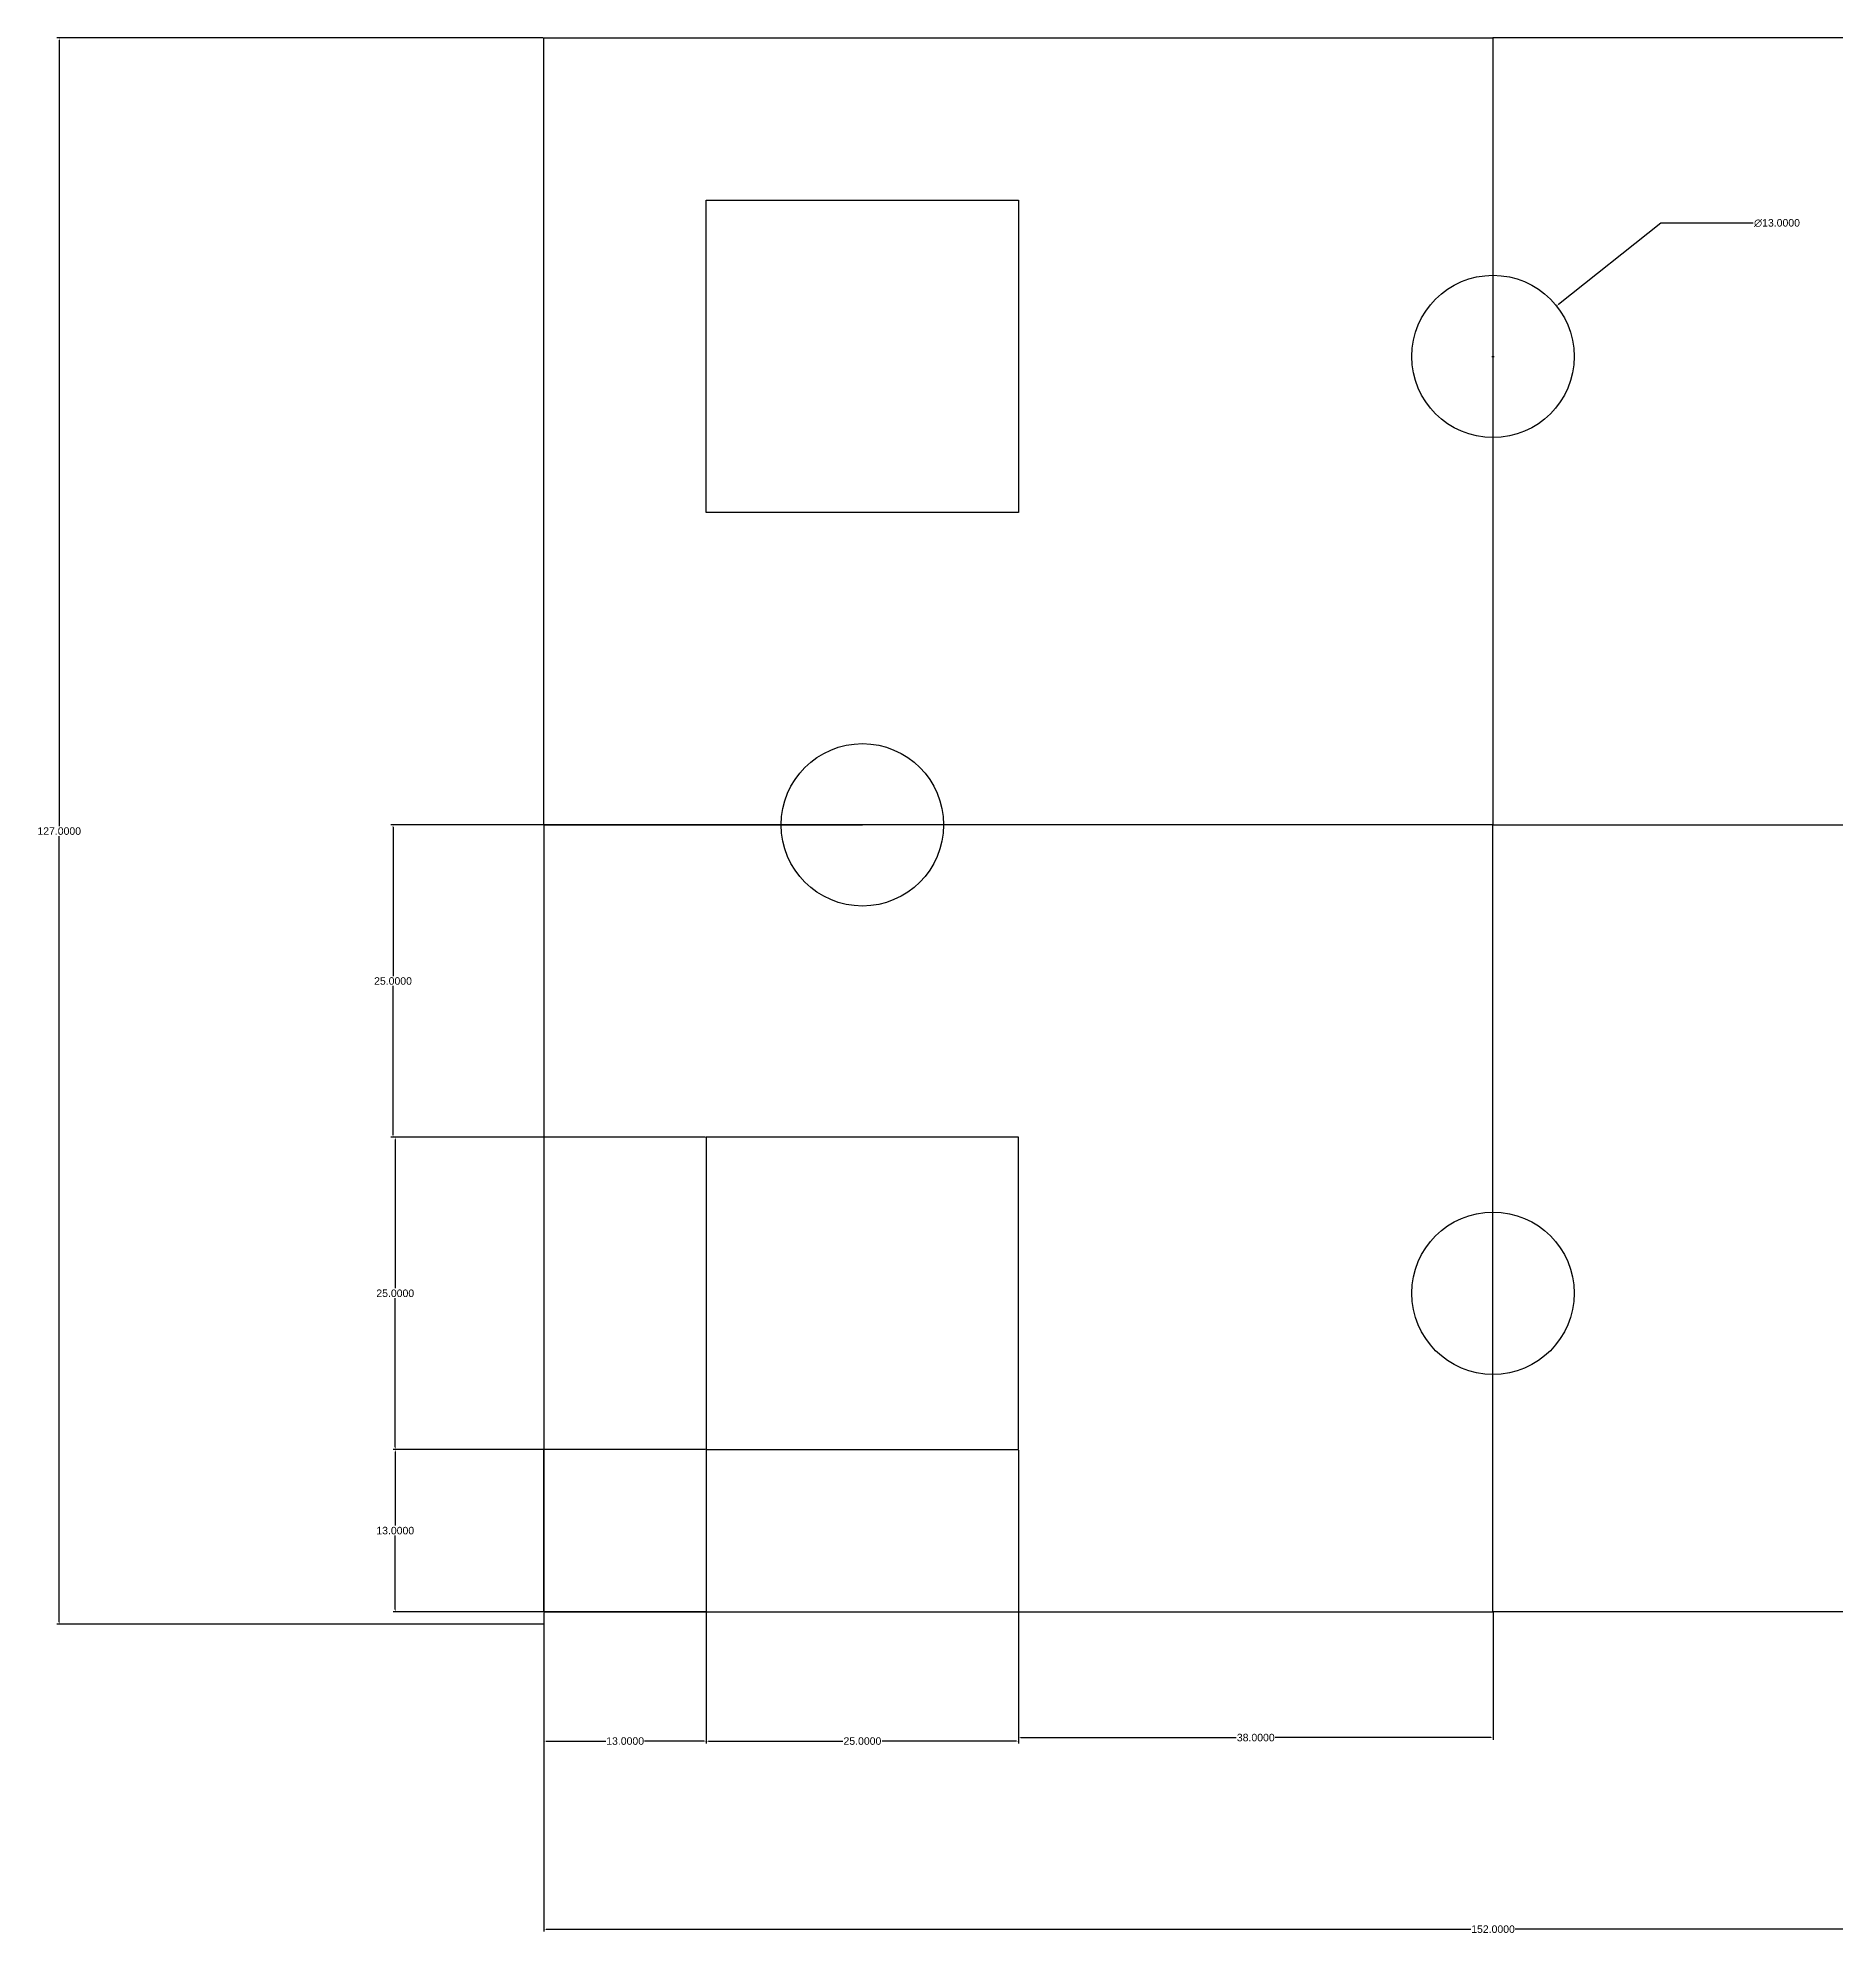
# Model space of a CAD drawing. Header units: inches. Extents: x 100 to 377, y 31 to 183.
# Drawn here: x 100.3 to 244.3, y 31.4 to 183.3 of the extents above; entities that cross this region are included whole.
import ezdxf

# ---------------------------------------------------------------- set-up
doc = ezdxf.new("R2010")
doc.units = ezdxf.units.IN
doc.header["$MEASUREMENT"] = 0
doc.styles.get("Standard").update_dxf_attribs({"font": 'arial.ttf'})
doc.dimstyles.get("Standard").update_dxf_attribs({"dimtxt": 0.6, "dimasz": 0.18, "dimexe": 0.18, "dimexo": 0.0625, "dimgap": 0.09, "dimtad": 0, "dimtih": 1, "dimtoh": 1, "dimdec": 4, "dimzin": 0, "dimdsep": 46, "dimtxsty": 'Standard', "dimcen": 0.09, "dimadec": 0, "dimazin": 0, "dimtfac": 1, "dimtdec": 4, "dimtofl": 0, "dimtmove": 0, "dimatfit": 3, "dimfxl": 1, "dimtolj": 1, "dimtzin": 0, "dimarcsym": 0})

# ---------------------------------------------------------------- blocks, each defined once
blk = doc.blocks.new('*D2')
at = {"color": 0, "lineweight": -2, "transparency": 16777216}
for p, q in [((230.32, 168.43), (222.1, 161.91)), ((237.71, 168.43), (230.32, 168.43)), ((216.78, 157.75), (216.96, 157.75)), ((216.87, 157.66), (216.87, 157.84))]:
    blk.add_line(p, q, dxfattribs=at)
at = {"color": 0, "transparency": 16777216}
blk.add_solid([(222.08, 161.93), (222.12, 161.88), (221.96, 161.79)], dxfattribs=at)
at = {"layer": 'Defpoints', "color": 0, "transparency": 16777216}
for p in [(221.96, 161.79), (211.77, 153.71)]:
    blk.add_point(p, dxfattribs=at)
at = {"color": 0, "transparency": 16777216, "insert": (239.61, 168.43), "char_height": 0.6, "attachment_point": 5}
blk.add_mtext('\\A1;∅13.0000', dxfattribs=at)
blk = doc.blocks.new('*D3')
at = {"color": 0, "lineweight": -2, "transparency": 16777216}
for p, q in [((153.8, 95.25), (128.78, 95.25)), ((128.96, 95.07), (128.96, 83.15)), ((128.96, 70.43), (128.96, 82.36)), ((153.8, 70.25), (128.78, 70.25))]:
    blk.add_line(p, q, dxfattribs=at)
at = {"color": 0, "transparency": 16777216}
for points in [[(128.93, 95.07), (128.99, 95.07), (128.96, 95.25)], [(128.93, 70.43), (128.99, 70.43), (128.96, 70.25)]]:
    blk.add_solid(points, dxfattribs=at)
at = {"layer": 'Defpoints', "color": 0, "transparency": 16777216}
for p in [(128.96, 95.25), (153.87, 95.25), (153.87, 70.25)]:
    blk.add_point(p, dxfattribs=at)
at = {"color": 0, "transparency": 16777216, "insert": (128.96, 82.75), "char_height": 0.6, "attachment_point": 5}
blk.add_mtext('\\A1;25.0000', dxfattribs=at)
blk = doc.blocks.new('*D4')
at = {"color": 0, "lineweight": -2, "transparency": 16777216}
for p, q in [((140.8, 70.25), (128.78, 70.25)), ((128.96, 70.07), (128.96, 64.15)), ((128.96, 57.43), (128.96, 63.36)), ((140.8, 57.25), (128.78, 57.25))]:
    blk.add_line(p, q, dxfattribs=at)
at = {"color": 0, "transparency": 16777216}
for points in [[(128.93, 70.07), (128.99, 70.07), (128.96, 70.25)], [(128.93, 57.43), (128.99, 57.43), (128.96, 57.25)]]:
    blk.add_solid(points, dxfattribs=at)
at = {"layer": 'Defpoints', "color": 0, "transparency": 16777216}
for p in [(140.87, 70.25), (128.96, 57.25), (140.87, 57.25)]:
    blk.add_point(p, dxfattribs=at)
at = {"color": 0, "transparency": 16777216, "insert": (128.96, 63.75), "char_height": 0.6, "attachment_point": 5}
blk.add_mtext('\\A1;13.0000', dxfattribs=at)
blk = doc.blocks.new('*D5')
at = {"color": 0, "lineweight": -2, "transparency": 16777216}
for p, q in [((140.8, 120.25), (128.6, 120.25)), ((128.78, 120.07), (128.78, 108.15)), ((128.78, 95.43), (128.78, 107.36)), ((141.23, 95.25), (128.6, 95.25))]:
    blk.add_line(p, q, dxfattribs=at)
at = {"color": 0, "transparency": 16777216}
for points in [[(128.75, 120.07), (128.81, 120.07), (128.78, 120.25)], [(128.75, 95.43), (128.81, 95.43), (128.78, 95.25)]]:
    blk.add_solid(points, dxfattribs=at)
at = {"layer": 'Defpoints', "color": 0, "transparency": 16777216}
for p in [(140.87, 120.25), (128.78, 95.25), (141.29, 95.25)]:
    blk.add_point(p, dxfattribs=at)
at = {"color": 0, "transparency": 16777216, "insert": (128.78, 107.75), "char_height": 0.6, "attachment_point": 5}
blk.add_mtext('\\A1;25.0000', dxfattribs=at)
blk = doc.blocks.new('*D6')
at = {"color": 0, "lineweight": -2, "transparency": 16777216}
for p, q in [((140.87, 57.19), (140.87, 46.72)), ((153.87, 57.19), (153.87, 46.72)), ((141.05, 46.9), (145.83, 46.9)), ((153.69, 46.9), (148.91, 46.9))]:
    blk.add_line(p, q, dxfattribs=at)
at = {"color": 0, "transparency": 16777216}
for points in [[(141.05, 46.93), (141.05, 46.87), (140.87, 46.9)], [(153.69, 46.93), (153.69, 46.87), (153.87, 46.9)]]:
    blk.add_solid(points, dxfattribs=at)
at = {"layer": 'Defpoints', "color": 0, "transparency": 16777216}
for p in [(140.87, 57.25), (153.87, 57.25), (140.87, 46.9)]:
    blk.add_point(p, dxfattribs=at)
at = {"color": 0, "transparency": 16777216, "insert": (147.37, 46.9), "char_height": 0.6, "attachment_point": 5}
blk.add_mtext('\\A1;13.0000', dxfattribs=at)
blk = doc.blocks.new('*D7')
at = {"color": 0, "lineweight": -2, "transparency": 16777216}
for p, q in [((153.87, 70.19), (153.87, 46.72)), ((178.87, 70.19), (178.87, 46.72)), ((154.05, 46.9), (164.79, 46.9)), ((178.69, 46.9), (167.94, 46.9))]:
    blk.add_line(p, q, dxfattribs=at)
at = {"color": 0, "transparency": 16777216}
for points in [[(154.05, 46.93), (154.05, 46.87), (153.87, 46.9)], [(178.69, 46.93), (178.69, 46.87), (178.87, 46.9)]]:
    blk.add_solid(points, dxfattribs=at)
at = {"layer": 'Defpoints', "color": 0, "transparency": 16777216}
for p in [(153.87, 70.25), (178.87, 70.25), (178.87, 46.9)]:
    blk.add_point(p, dxfattribs=at)
at = {"color": 0, "transparency": 16777216, "insert": (166.37, 46.9), "char_height": 0.6, "attachment_point": 5}
blk.add_mtext('\\A1;25.0000', dxfattribs=at)
blk = doc.blocks.new('*D8')
at = {"color": 0, "lineweight": -2, "transparency": 16777216}
for p, q in [((178.87, 57.19), (178.87, 47)), ((216.87, 57.19), (216.87, 47)), ((179.05, 47.18), (196.3, 47.18)), ((216.69, 47.18), (199.43, 47.18))]:
    blk.add_line(p, q, dxfattribs=at)
at = {"color": 0, "transparency": 16777216}
for points in [[(179.05, 47.21), (179.05, 47.15), (178.87, 47.18)], [(216.69, 47.21), (216.69, 47.15), (216.87, 47.18)]]:
    blk.add_solid(points, dxfattribs=at)
at = {"layer": 'Defpoints', "color": 0, "transparency": 16777216}
for p in [(178.87, 57.25), (216.87, 57.25), (178.87, 47.18)]:
    blk.add_point(p, dxfattribs=at)
at = {"color": 0, "transparency": 16777216, "insert": (197.87, 47.18), "char_height": 0.6, "attachment_point": 5}
blk.add_mtext('\\A1;38.0000', dxfattribs=at)
blk = doc.blocks.new('*D9')
at = {"color": 0, "lineweight": -2, "transparency": 16777216}
for p, q in [((140.87, 57.19), (140.87, 31.66)), ((292.87, 57.19), (292.87, 31.66)), ((141.05, 31.84), (215.09, 31.84)), ((292.69, 31.84), (218.64, 31.84))]:
    blk.add_line(p, q, dxfattribs=at)
at = {"color": 0, "transparency": 16777216}
for points in [[(141.05, 31.87), (141.05, 31.81), (140.87, 31.84)], [(292.69, 31.87), (292.69, 31.81), (292.87, 31.84)]]:
    blk.add_solid(points, dxfattribs=at)
at = {"layer": 'Defpoints', "color": 0, "transparency": 16777216}
for p in [(140.87, 57.25), (292.87, 57.25), (292.87, 31.84)]:
    blk.add_point(p, dxfattribs=at)
at = {"color": 0, "transparency": 16777216, "insert": (216.87, 31.84), "char_height": 0.6, "attachment_point": 5}
blk.add_mtext('\\A1;152.0000', dxfattribs=at)
blk = doc.blocks.new('*D10')
at = {"color": 0, "lineweight": -2, "transparency": 16777216}
for p, q in [((140.8, 183.25), (101.87, 183.25)), ((102.05, 183.07), (102.05, 120.15)), ((102.05, 56.43), (102.05, 119.36)), ((140.8, 56.25), (101.87, 56.25))]:
    blk.add_line(p, q, dxfattribs=at)
at = {"color": 0, "transparency": 16777216}
for points in [[(102.02, 183.07), (102.08, 183.07), (102.05, 183.25)], [(102.02, 56.43), (102.08, 56.43), (102.05, 56.25)]]:
    blk.add_solid(points, dxfattribs=at)
at = {"layer": 'Defpoints', "color": 0, "transparency": 16777216}
for p in [(140.87, 183.25), (102.05, 56.25), (140.87, 56.25)]:
    blk.add_point(p, dxfattribs=at)
at = {"color": 0, "transparency": 16777216, "insert": (102.05, 119.75), "char_height": 0.6, "attachment_point": 5}
blk.add_mtext('\\A1;127.0000', dxfattribs=at)

msp = doc.modelspace()

# ---------------------------------------------------------------- linework, layer by layer
for p, q in [((216.86647, 183.25276), (216.86647, 157.75276)), ((140.86647, 120.25276), (166.36647, 120.25276)), ((140.86647, 120.25276), (166.36647, 120.25276)), ((216.86647, 57.25276), (216.86647, 82.75276)), ((140.86647, 57.25276), (140.86647, 70.25276)), ((140.86647, 57.25276), (153.86647, 57.25276)), ((153.86647, 57.25276), (140.86647, 57.25276))]:
    msp.add_line(p, q)
for points in [[(140.86647, 183.25276), (216.86647, 183.25276), (216.86647, 120.25276), (140.86647, 120.25276)], [(292.86647, 183.25276), (216.86647, 183.25276), (216.86647, 120.25276), (292.86647, 120.25276)], [(153.86647, 170.25276), (178.86647, 170.25276), (178.86647, 145.25276), (153.86647, 145.25276)], [(140.86647, 57.25276), (216.86647, 57.25276), (216.86647, 120.25276), (140.86647, 120.25276)], [(292.86647, 57.25276), (216.86647, 57.25276), (216.86647, 120.25276), (292.86647, 120.25276)], [(153.86647, 70.25276), (178.86647, 70.25276), (178.86647, 95.25276), (153.86647, 95.25276)]]:
    msp.add_lwpolyline(points, close=True)
for centre in [(216.86647, 157.75276), (216.86647, 157.75276), (166.36647, 120.25276), (166.36647, 120.25276), (216.86647, 82.75276), (216.86647, 82.75276)]:
    msp.add_circle(centre, 6.5)

# ---------------------------------------------------------------- dimensions: what is measured, and where the dimension line sits
for base, p1, p2, picture, middle in [((102.04734, 56.25276), (140.86647, 183.25276), (140.86647, 56.25276), '*D10', (102.04734, 119.75276)), ((128.78376, 95.25276), (140.86647, 120.25276), (141.29387, 95.25276), '*D5', (128.78376, 107.75276)), ((128.96376, 95.25276), (153.86647, 70.25276), (153.86647, 95.25276), '*D3', (128.96376, 82.75276)), ((128.96376, 57.25276), (140.86647, 70.25276), (140.86647, 57.25276), '*D4', (128.96376, 63.75276))]:
    dim = msp.add_linear_dim(base=base, p1=p1, p2=p2, angle=90, dimstyle='Standard')
    dim.commit()
    dim.dimension.update_dxf_attribs({"geometry": picture, "text_midpoint": middle})
dim = msp.add_diameter_dim_2p(p1=(211.77499, 153.71211), p2=(221.95795, 161.79341), dimstyle='Standard')
dim.commit()
dim.dimension.update_dxf_attribs({"geometry": '*D2', "text_midpoint": (239.60523, 168.42628), "dimtype": 163})
for base, p1, p2, picture, middle in [((178.86647, 46.90203), (153.86647, 70.25276), (178.86647, 70.25276), '*D7', (166.36647, 46.90203)), ((140.86647, 46.90203), (153.86647, 57.25276), (140.86647, 57.25276), '*D6', (147.36647, 46.90203)), ((292.86647, 31.84367), (140.86647, 57.25276), (292.86647, 57.25276), '*D9', (216.86647, 31.84367)), ((178.86647, 47.18178), (216.86647, 57.25276), (178.86647, 57.25276), '*D8', (197.86647, 47.18178))]:
    dim = msp.add_linear_dim(base=base, p1=p1, p2=p2, dimstyle='Standard')
    dim.commit()
    dim.dimension.update_dxf_attribs({"geometry": picture, "text_midpoint": middle})

doc.saveas('drawing.dxf')
